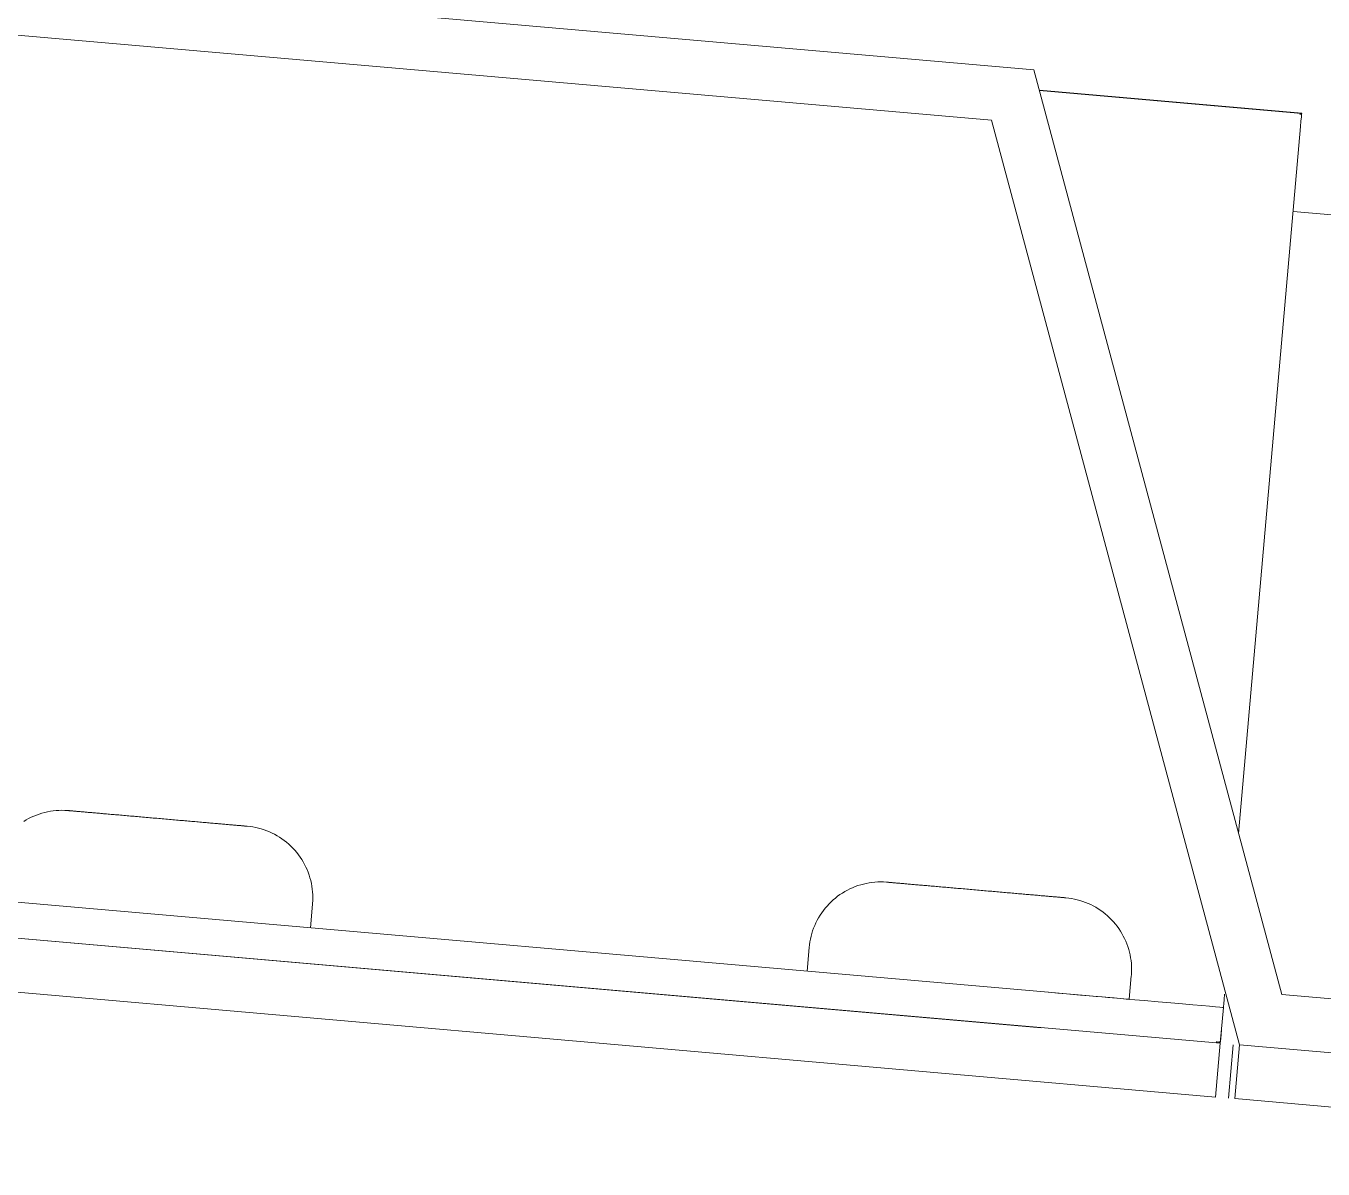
# Model space of a CAD drawing. Header units: millimetres. Extents: x 4237772 to 4686020, y -673 to 29459.
# Drawn here: x 4496188 to 4496260.2, y 16828.6 to 16892.3 of the extents above; entities that cross this region are included whole.
import ezdxf

# ---------------------------------------------------------------- set-up
doc = ezdxf.new("R2010")
doc.units = ezdxf.units.MM
doc.layers.add('A-ROOF', color=132, linetype='Continuous', lineweight=5)
doc.layers.add('Q-SPCQ', color=91, linetype='Continuous', lineweight=5)

# ---------------------------------------------------------------- blocks, each defined once
blk = doc.blocks.new('Static Line_Sayfa_Metal Deck_Pan Mount - Up to 15 _ pitch - Max 2 Users-1846359-SECTION - GRIDS B1-B2')
at = {"layer": 'Q-SPCQ'}
for p, q in [((4470616.578, 16889.842), (4470472.389, 16902.457)), ((4470474.22, 16899.285), (4470614.224, 16887.036)), ((4470630.374, 16838.356), (4470616.578, 16889.842)), ((4470631.48, 16887.44), (4470616.88, 16888.717)), ((4470631.408, 16887.44), (4470616.881, 16888.711)), ((4470631.335, 16887.44), (4470616.883, 16888.704)), ((4470631.263, 16887.44), (4470616.885, 16888.698)), ((4470614.224, 16887.036), (4470628.02, 16835.55)), ((4470631.415, 16886.692), (4470627.971, 16847.324)), ((4470617.162, 16838.502), (4470452.59, 16852.9)), ((4470616.987, 16836.509), (4470451.693, 16850.97)), ((4470626.949, 16835.638), (4470451.693, 16850.97)), ((4470626.688, 16832.649), (4470451.432, 16847.982)), ((4470576.317, 16842.075), (4470576.432, 16843.386)), ((4470604.066, 16840.968), (4470603.951, 16839.657)), ((4470621.883, 16838.088), (4470621.997, 16839.399)), ((4470673.11, 16834.617), (4470630.374, 16838.356)), ((4470626.949, 16835.638), (4470627.123, 16837.63)), ((4470626.949, 16835.638), (4470626.688, 16832.649)), ((4470627.398, 16832.586), (4470627.657, 16835.55)), ((4470628.02, 16835.55), (4470627.758, 16832.562)), ((4470628.02, 16835.55), (4470672.848, 16831.628)), ((4470628.02, 16835.55), (4470672.848, 16831.628)), ((4470672.587, 16828.64), (4470627.758, 16832.562))]:
    blk.add_line(p, q, dxfattribs=at)
at = {"layer": 'Q-SPCQ', "flags": 128}
for points in [[(4470560.352, 16847.993), (4470560.489, 16848.076), (4470560.63, 16848.153), (4470560.773, 16848.225), (4470560.919, 16848.291), (4470561.068, 16848.351), (4470561.219, 16848.405), (4470561.372, 16848.452), (4470561.526, 16848.494), (4470561.683, 16848.53), (4470561.84, 16848.559), (4470561.999, 16848.582), (4470562.158, 16848.598), (4470562.318, 16848.609), (4470562.478, 16848.612), (4470562.639, 16848.61), (4470562.799, 16848.601), (4470562.842, 16848.597)], [(4470572.785, 16847.727), (4470572.773, 16847.728), (4470572.753, 16847.73), (4470572.726, 16847.732), (4470572.69, 16847.736), (4470572.647, 16847.739), (4470572.595, 16847.744), (4470572.537, 16847.749), (4470572.47, 16847.755), (4470572.397, 16847.761), (4470572.315, 16847.768), (4470572.227, 16847.776), (4470572.132, 16847.784), (4470572.029, 16847.793), (4470571.92, 16847.803), (4470571.805, 16847.813), (4470571.683, 16847.824), (4470571.555, 16847.835), (4470571.421, 16847.847), (4470571.281, 16847.859), (4470571.135, 16847.872), (4470570.984, 16847.885), (4470570.829, 16847.898), (4470570.668, 16847.913), (4470570.503, 16847.927), (4470570.333, 16847.942), (4470570.16, 16847.957), (4470569.982, 16847.972), (4470569.802, 16847.988), (4470569.618, 16848.004), (4470569.431, 16848.021), (4470569.242, 16848.037), (4470569.05, 16848.054), (4470568.856, 16848.071), (4470568.661, 16848.088), (4470568.464, 16848.105), (4470568.266, 16848.123), (4470568.068, 16848.14), (4470567.869, 16848.157), (4470567.67, 16848.175), (4470567.472, 16848.192), (4470567.273, 16848.209), (4470567.076, 16848.227), (4470566.88, 16848.244), (4470566.685, 16848.261), (4470566.493, 16848.278), (4470566.302, 16848.294), (4470566.114, 16848.311), (4470565.928, 16848.327), (4470565.746, 16848.343), (4470565.567, 16848.359), (4470565.391, 16848.374), (4470565.219, 16848.389), (4470565.052, 16848.404), (4470564.889, 16848.418), (4470564.73, 16848.432), (4470564.577, 16848.445), (4470564.428, 16848.458), (4470564.285, 16848.471), (4470564.148, 16848.483), (4470564.017, 16848.494), (4470563.891, 16848.505), (4470563.772, 16848.516), (4470563.66, 16848.526), (4470563.554, 16848.535), (4470563.455, 16848.544), (4470563.362, 16848.552), (4470563.277, 16848.559), (4470563.2, 16848.566), (4470563.129, 16848.572), (4470563.066, 16848.578), (4470563.011, 16848.582), (4470562.963, 16848.587), (4470562.924, 16848.59), (4470562.892, 16848.593), (4470562.867, 16848.595), (4470562.851, 16848.596), (4470562.843, 16848.597)], [(4470562.846, 16848.597), (4470562.858, 16848.596), (4470562.878, 16848.594), (4470562.905, 16848.592), (4470562.941, 16848.589), (4470562.984, 16848.585), (4470563.036, 16848.58), (4470563.094, 16848.575), (4470563.161, 16848.569), (4470563.234, 16848.563), (4470563.316, 16848.556), (4470563.404, 16848.548), (4470563.499, 16848.54), (4470563.602, 16848.531), (4470563.711, 16848.521), (4470563.826, 16848.511), (4470563.948, 16848.5), (4470564.076, 16848.489), (4470564.21, 16848.477), (4470564.35, 16848.465), (4470564.496, 16848.452), (4470564.647, 16848.439), (4470564.802, 16848.426), (4470564.963, 16848.412), (4470565.128, 16848.397), (4470565.298, 16848.382), (4470565.471, 16848.367), (4470565.649, 16848.352), (4470565.829, 16848.336), (4470566.013, 16848.32), (4470566.2, 16848.303), (4470566.389, 16848.287), (4470566.581, 16848.27), (4470566.775, 16848.253), (4470566.97, 16848.236), (4470567.167, 16848.219), (4470567.365, 16848.202), (4470567.563, 16848.184), (4470567.762, 16848.167), (4470567.961, 16848.149), (4470568.159, 16848.132), (4470568.358, 16848.115), (4470568.555, 16848.097), (4470568.751, 16848.08), (4470568.946, 16848.063), (4470569.138, 16848.046), (4470569.329, 16848.03), (4470569.517, 16848.013), (4470569.703, 16847.997), (4470569.885, 16847.981), (4470570.064, 16847.965), (4470570.24, 16847.95), (4470570.412, 16847.935), (4470570.579, 16847.92), (4470570.743, 16847.906), (4470570.901, 16847.892), (4470571.054, 16847.879), (4470571.203, 16847.866), (4470571.346, 16847.853), (4470571.483, 16847.841), (4470571.614, 16847.83), (4470571.74, 16847.819), (4470571.859, 16847.808), (4470571.971, 16847.798), (4470572.077, 16847.789), (4470572.176, 16847.781), (4470572.269, 16847.772), (4470572.354, 16847.765), (4470572.431, 16847.758), (4470572.502, 16847.752), (4470572.565, 16847.747), (4470572.62, 16847.742), (4470572.668, 16847.738), (4470572.707, 16847.734), (4470572.739, 16847.731), (4470572.764, 16847.729), (4470572.78, 16847.728), (4470572.788, 16847.727)], [(4470572.789, 16847.727), (4470572.949, 16847.71), (4470573.107, 16847.686), (4470573.265, 16847.656), (4470573.421, 16847.62), (4470573.575, 16847.578), (4470573.728, 16847.529), (4470573.879, 16847.475), (4470574.027, 16847.414), (4470574.173, 16847.348), (4470574.316, 16847.276), (4470574.456, 16847.198), (4470574.593, 16847.115), (4470574.727, 16847.026), (4470574.856, 16846.932), (4470574.982, 16846.832), (4470575.104, 16846.728), (4470575.222, 16846.619), (4470575.335, 16846.506), (4470575.443, 16846.388), (4470575.547, 16846.266), (4470575.646, 16846.139), (4470575.739, 16846.009), (4470575.828, 16845.875), (4470575.911, 16845.738), (4470575.988, 16845.598), (4470576.06, 16845.455), (4470576.125, 16845.308), (4470576.185, 16845.16), (4470576.239, 16845.009), (4470576.287, 16844.856), (4470576.329, 16844.701), (4470576.365, 16844.545), (4470576.394, 16844.387), (4470576.417, 16844.229), (4470576.433, 16844.069), (4470576.443, 16843.909), (4470576.447, 16843.749), (4470576.445, 16843.589), (4470576.436, 16843.429), (4470576.432, 16843.386)], [(4470604.066, 16840.968), (4470604.083, 16841.127), (4470604.106, 16841.286), (4470604.136, 16841.443), (4470604.172, 16841.599), (4470604.215, 16841.754), (4470604.263, 16841.907), (4470604.318, 16842.058), (4470604.378, 16842.206), (4470604.445, 16842.352), (4470604.517, 16842.495), (4470604.595, 16842.635), (4470604.678, 16842.772), (4470604.767, 16842.905), (4470604.861, 16843.035), (4470604.96, 16843.161), (4470605.064, 16843.283), (4470605.173, 16843.4), (4470605.287, 16843.514), (4470605.405, 16843.622), (4470605.527, 16843.726), (4470605.653, 16843.824), (4470605.784, 16843.918), (4470605.917, 16844.006), (4470606.054, 16844.089), (4470606.195, 16844.167), (4470606.338, 16844.238), (4470606.484, 16844.304), (4470606.633, 16844.364), (4470606.784, 16844.418), (4470606.937, 16844.466), (4470607.092, 16844.508), (4470607.248, 16844.543), (4470607.405, 16844.573), (4470607.564, 16844.595), (4470607.724, 16844.612), (4470607.884, 16844.622), (4470608.044, 16844.626), (4470608.204, 16844.623), (4470608.364, 16844.614), (4470608.407, 16844.611)], [(4470618.35, 16843.741), (4470618.339, 16843.742), (4470618.319, 16843.744), (4470618.291, 16843.746), (4470618.255, 16843.749), (4470618.212, 16843.753), (4470618.161, 16843.757), (4470618.102, 16843.763), (4470618.036, 16843.768), (4470617.962, 16843.775), (4470617.881, 16843.782), (4470617.792, 16843.79), (4470617.697, 16843.798), (4470617.595, 16843.807), (4470617.486, 16843.816), (4470617.37, 16843.827), (4470617.248, 16843.837), (4470617.12, 16843.848), (4470616.986, 16843.86), (4470616.846, 16843.872), (4470616.701, 16843.885), (4470616.55, 16843.898), (4470616.394, 16843.912), (4470616.233, 16843.926), (4470616.068, 16843.941), (4470615.899, 16843.955), (4470615.725, 16843.971), (4470615.548, 16843.986), (4470615.367, 16844.002), (4470615.183, 16844.018), (4470614.996, 16844.034), (4470614.807, 16844.051), (4470614.615, 16844.068), (4470614.421, 16844.085), (4470614.226, 16844.102), (4470614.029, 16844.119), (4470613.832, 16844.136), (4470613.633, 16844.154), (4470613.435, 16844.171), (4470613.236, 16844.188), (4470613.037, 16844.206), (4470612.839, 16844.223), (4470612.641, 16844.24), (4470612.445, 16844.257), (4470612.251, 16844.274), (4470612.058, 16844.291), (4470611.867, 16844.308), (4470611.679, 16844.325), (4470611.494, 16844.341), (4470611.311, 16844.357), (4470611.132, 16844.372), (4470610.956, 16844.388), (4470610.785, 16844.403), (4470610.617, 16844.417), (4470610.454, 16844.432), (4470610.295, 16844.446), (4470610.142, 16844.459), (4470609.993, 16844.472), (4470609.851, 16844.484), (4470609.713, 16844.496), (4470609.582, 16844.508), (4470609.457, 16844.519), (4470609.337, 16844.529), (4470609.225, 16844.539), (4470609.119, 16844.548), (4470609.02, 16844.557), (4470608.928, 16844.565), (4470608.843, 16844.573), (4470608.765, 16844.579), (4470608.695, 16844.586), (4470608.632, 16844.591), (4470608.576, 16844.596), (4470608.529, 16844.6), (4470608.489, 16844.604), (4470608.457, 16844.606), (4470608.433, 16844.609), (4470608.417, 16844.61), (4470608.408, 16844.611)], [(4470608.411, 16844.61), (4470608.423, 16844.609), (4470608.443, 16844.608), (4470608.471, 16844.605), (4470608.506, 16844.602), (4470608.55, 16844.598), (4470608.601, 16844.594), (4470608.66, 16844.589), (4470608.726, 16844.583), (4470608.8, 16844.576), (4470608.881, 16844.569), (4470608.969, 16844.562), (4470609.065, 16844.553), (4470609.167, 16844.544), (4470609.276, 16844.535), (4470609.391, 16844.525), (4470609.513, 16844.514), (4470609.642, 16844.503), (4470609.776, 16844.491), (4470609.916, 16844.479), (4470610.061, 16844.466), (4470610.212, 16844.453), (4470610.368, 16844.439), (4470610.528, 16844.425), (4470610.694, 16844.411), (4470610.863, 16844.396), (4470611.037, 16844.381), (4470611.214, 16844.365), (4470611.395, 16844.349), (4470611.579, 16844.333), (4470611.765, 16844.317), (4470611.955, 16844.3), (4470612.146, 16844.284), (4470612.34, 16844.267), (4470612.535, 16844.25), (4470612.732, 16844.232), (4470612.93, 16844.215), (4470613.128, 16844.198), (4470613.327, 16844.18), (4470613.526, 16844.163), (4470613.725, 16844.146), (4470613.923, 16844.128), (4470614.12, 16844.111), (4470614.316, 16844.094), (4470614.511, 16844.077), (4470614.704, 16844.06), (4470614.894, 16844.043), (4470615.083, 16844.027), (4470615.268, 16844.01), (4470615.451, 16843.995), (4470615.63, 16843.979), (4470615.805, 16843.963), (4470615.977, 16843.948), (4470616.145, 16843.934), (4470616.308, 16843.92), (4470616.466, 16843.906), (4470616.62, 16843.892), (4470616.768, 16843.879), (4470616.911, 16843.867), (4470617.048, 16843.855), (4470617.18, 16843.843), (4470617.305, 16843.832), (4470617.424, 16843.822), (4470617.537, 16843.812), (4470617.643, 16843.803), (4470617.742, 16843.794), (4470617.834, 16843.786), (4470617.919, 16843.779), (4470617.997, 16843.772), (4470618.067, 16843.766), (4470618.13, 16843.76), (4470618.185, 16843.755), (4470618.233, 16843.751), (4470618.273, 16843.748), (4470618.305, 16843.745), (4470618.329, 16843.743), (4470618.345, 16843.741), (4470618.353, 16843.741)], [(4470618.354, 16843.74), (4470618.514, 16843.723), (4470618.672, 16843.7), (4470618.83, 16843.67), (4470618.986, 16843.634), (4470619.141, 16843.592), (4470619.293, 16843.543), (4470619.444, 16843.488), (4470619.593, 16843.428), (4470619.738, 16843.362), (4470619.881, 16843.289), (4470620.022, 16843.211), (4470620.158, 16843.128), (4470620.292, 16843.039), (4470620.422, 16842.945), (4470620.548, 16842.846), (4470620.669, 16842.742), (4470620.787, 16842.633), (4470620.9, 16842.519), (4470621.009, 16842.401), (4470621.112, 16842.279), (4470621.211, 16842.153), (4470621.305, 16842.023), (4470621.393, 16841.889), (4470621.476, 16841.752), (4470621.553, 16841.611), (4470621.625, 16841.468), (4470621.691, 16841.322), (4470621.751, 16841.173), (4470621.805, 16841.022), (4470621.853, 16840.869), (4470621.894, 16840.715), (4470621.93, 16840.558), (4470621.959, 16840.401), (4470621.982, 16840.242), (4470621.999, 16840.083), (4470622.009, 16839.923), (4470622.013, 16839.763), (4470622.01, 16839.602), (4470622.001, 16839.442), (4470621.997, 16839.399)]]:
    blk.add_lwpolyline(points, dxfattribs=at)
at = {"layer": 'Q-SPCQ'}
for centre, major_axis, ratio, start_param, end_param in [((4470631.173, 16886.444), (0.087, 0.996), 0.000014, 6.283147, 6.502959), ((4470631.176, 16886.444), (0.087, 0.996), 0.000014, 6.063376, 6.283185), ((4470631.246, 16886.444), (0.087, 0.996), 0.000014, 6.283135, 6.502959), ((4470631.248, 16886.444), (0.087, 0.996), 0.000014, 6.063375, 6.283185), ((4470631.318, 16886.444), (0.087, 0.996), 0.000014, 6.283154, 6.722732), ((4470631.321, 16886.444), (0.087, 0.996), 0.000014, 5.843693, 6.283185), ((4470631.393, 16886.444), (0.087, 0.996), 0.000014, 4.964548, 6.283185), ((4470631.391, 16886.444), (0.087, 0.996), 0.000014, 0.000026, 0.439547), ((4470617.161, 16838.502), (-9.962, 0.872), 0.000001, 3.141585, 4.712375), ((4470612.917, 16838.873), (-8.966, 0.784), 0.000001, 2.094381, 3.141584), ((4470612.917, 16838.873), (-8.966, 0.784), 0.000001, 3.141593, 4.188781), ((4470627.21, 16838.626), (0.087, 0.996), 0.000014, 1.822957, 3.141613), ((4470627.033, 16836.634), (0.087, 0.996), 0.000014, 3.361284, 4.460231), ((4470627.036, 16836.634), (0.087, 0.996), 0.000014, 1.82297, 2.921821), ((4470626.815, 16836.634), (0.087, 0.996), 0.000014, 3.361365, 3.58114), ((4470626.818, 16836.634), (0.087, 0.996), 0.000014, 2.702002, 2.921821), ((4470626.888, 16836.634), (0.087, 0.996), 0.000014, 3.361366, 3.58114), ((4470626.891, 16836.634), (0.087, 0.996), 0.000014, 2.702072, 2.921821), ((4470626.96, 16836.634), (0.087, 0.996), 0.000014, 3.361353, 3.58114), ((4470626.963, 16836.634), (0.087, 0.996), 0.000014, 2.702059, 2.921821)]:
    blk.add_ellipse(centre, major_axis=major_axis, ratio=ratio, start_param=start_param, end_param=end_param, dxfattribs=at)

msp = doc.modelspace()

# ---------------------------------------------------------------- linework, layer by layer
at = {"layer": 'A-ROOF'}
msp.add_line((4496258.548, 16881.96), (4506633.468, 15971.173), dxfattribs=at)

# ---------------------------------------------------------------- block references
at = {"layer": 'Q-SPCQ'}
msp.add_blockref('Static Line_Sayfa_Metal Deck_Pan Mount - Up to 15 _ pitch - Max 2 Users-1846359-SECTION - GRIDS B1-B2', (25627.547, 0), dxfattribs=at)

doc.saveas('drawing.dxf')
